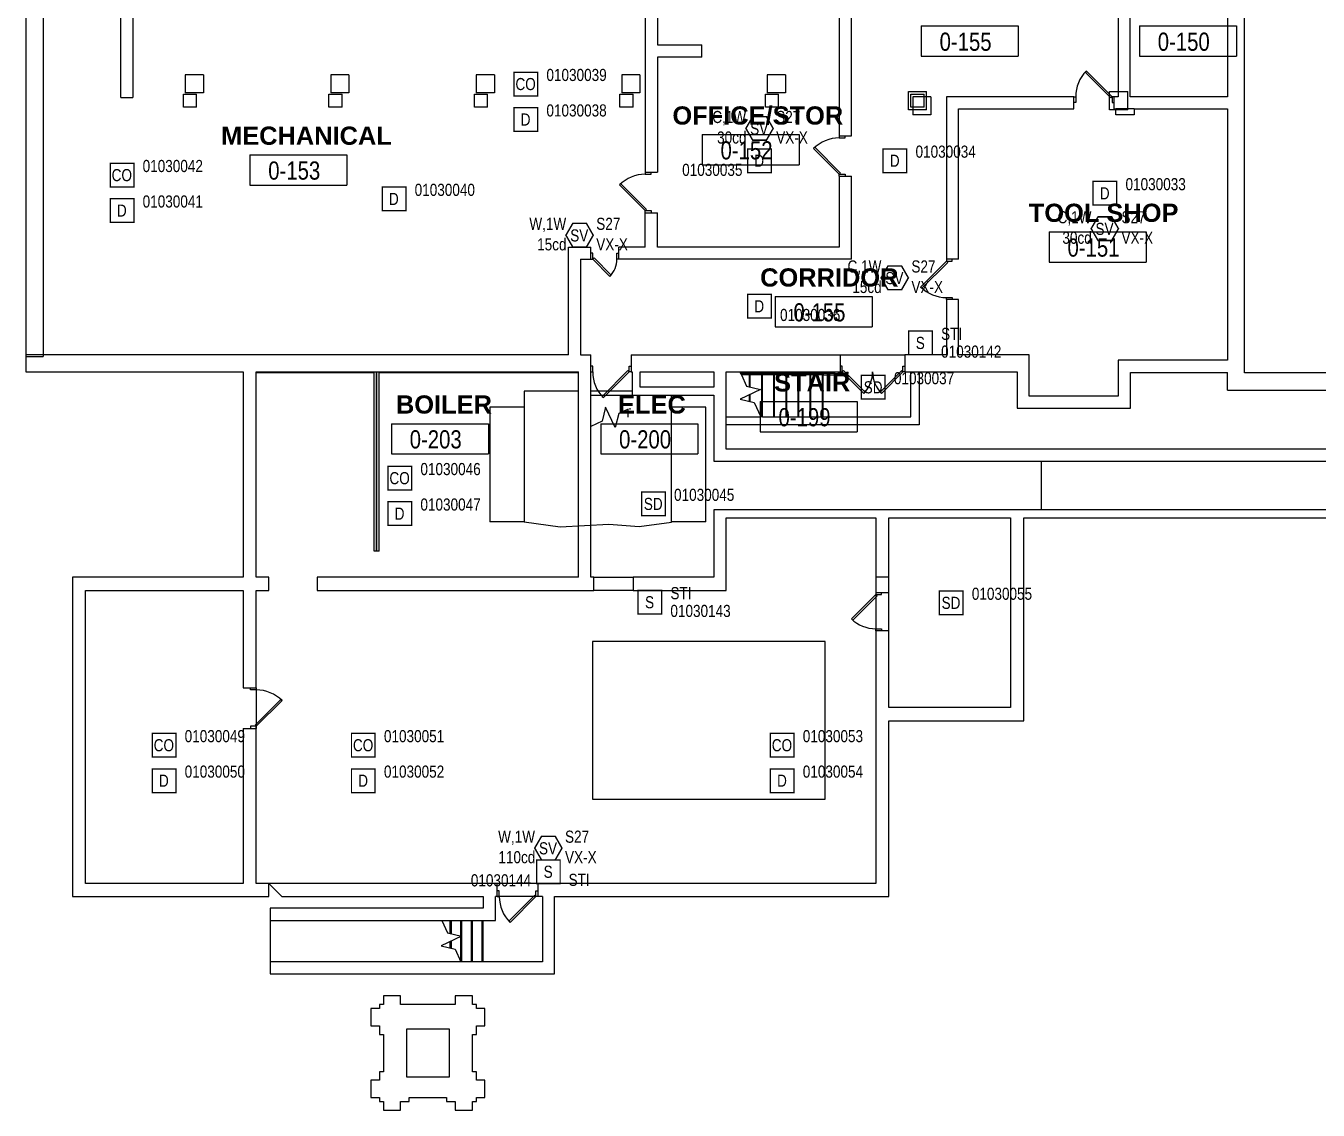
# Model space of a CAD drawing. Header units: inches. Extents: x 3516 to 15434, y -1454 to 5991.
# Drawn here: x 8042 to 9321, y -1314 to -241 of the extents above; entities that cross this region are included whole.
import ezdxf
from ezdxf.enums import TextEntityAlignment as Align

# ---------------------------------------------------------------- set-up
doc = ezdxf.new("R2010")
doc.units = ezdxf.units.IN
doc.header["$LTSCALE"] = 0.25
doc.header["$MEASUREMENT"] = 0
for name, color, linetype in [('BACKGROUND', 8, 'Continuous'), ('CO DETECTOR', 1, 'Continuous'), ('HEAT DETECTOR', 1, 'Continuous'), ('PULL STATION', 1, 'Continuous'), ('SMOKE DETECTOR', 1, 'Continuous'), ('SPEAKER STROBE', 1, 'Continuous')]:
    doc.layers.add(name, color=color, linetype=linetype)
doc.styles.add('Arial', font='arial.ttf', dxfattribs={"width": 0.8})
doc.styles.add('Arial_B_1', font='arialbd.ttf', dxfattribs={"height": 0.09375})

# ---------------------------------------------------------------- blocks, each defined once
blk = doc.blocks.new('SIGA-HRD')
at = {"layer": 'HEAT DETECTOR', "const_width": 1.3}
blk.add_lwpolyline([(-11.5, -11.7), (-11.5, 11.7), (11.9, 11.7), (11.9, -11.7)], close=True, dxfattribs=at)
at = {"layer": 'HEAT DETECTOR', "style": 'Arial', "width": 0.8}
blk.add_text('D', height=12, dxfattribs=at).set_placement((0, 0), align=Align.MIDDLE)
for tag, p in [('ADDRESS', (20.6, 9)), ('ZONE', (20.6, -8.6))]:
    blk.add_attdef(tag, text='', height=12, dxfattribs=at).set_placement(p, align=Align.MIDDLE_LEFT)
blk.add_attdef('SUBSCRIPT', text='', height=12, dxfattribs=at).set_placement((-16.6, -9), align=Align.MIDDLE_RIGHT)
blk = doc.blocks.new('SIGA-278')
at = {"layer": 'PULL STATION', "const_width": 1.3}
blk.add_lwpolyline([(-11.5, -11.7), (-11.5, 11.7), (11.9, 11.7), (11.9, -11.7)], close=True, dxfattribs=at)
at = {"layer": 'PULL STATION', "style": 'Arial', "width": 0.8}
blk.add_text('S', height=12, dxfattribs=at).set_placement((0, 0), align=Align.MIDDLE)
for tag, p in [('ADDRESS', (20.6, 9)), ('ZONE', (20.6, -8.6))]:
    blk.add_attdef(tag, text='', height=12, dxfattribs=at).set_placement(p, align=Align.MIDDLE_LEFT)
blk.add_attdef('SUBSCRIPT', text='', height=12, dxfattribs=at).set_placement((-16.6, -9), align=Align.MIDDLE_RIGHT)
blk = doc.blocks.new('SIGA-COD')
at = {"layer": 'CO DETECTOR', "const_width": 1.3}
blk.add_lwpolyline([(-11.5, -11.7), (-11.5, 11.7), (11.9, 11.7), (11.9, -11.7)], close=True, dxfattribs=at)
at = {"layer": 'CO DETECTOR', "style": 'Arial', "width": 0.8}
blk.add_text('CO', height=12, dxfattribs=at).set_placement((0, 0), align=Align.MIDDLE)
for tag, p in [('ADDRESS', (20.6, 9)), ('ZONE', (20.6, -8.6))]:
    blk.add_attdef(tag, text='', height=12, dxfattribs=at).set_placement(p, align=Align.MIDDLE_LEFT)
blk.add_attdef('SUBSCRIPT', text='', height=12, dxfattribs=at).set_placement((-16.6, -9), align=Align.MIDDLE_RIGHT)
blk = doc.blocks.new('G4-S7VM')
at = {"layer": 'SPEAKER STROBE', "const_width": 1.46}
blk.add_lwpolyline([(13.8, 0.2), (7.1, 11.9), (-6.4, 11.9), (-13.2, 0.2), (-6.4, -11.5), (7.1, -11.5)], close=True, dxfattribs=at)
at = {"layer": 'SPEAKER STROBE', "style": 'Arial', "width": 0.8}
blk.add_text('SV', height=12, dxfattribs=at).set_placement((0, 0), align=Align.MIDDLE)
for tag, p in [('W', (-12.9, 11.5)), ('CANDELA', (-12.6, -8.8)), ('1/2W', (-12.6, -29.2))]:
    blk.add_attdef(tag, text='', height=12, dxfattribs=at).set_placement(p, align=Align.MIDDLE_RIGHT)
for tag, p in [('Speaker_Circuit', (16.8, 11.5)), ('Visual_Circuit', (16.8, -8.8))]:
    blk.add_attdef(tag, text='', height=12, dxfattribs=at).set_placement(p, align=Align.MIDDLE_LEFT)
blk = doc.blocks.new('SIGA-PD')
at = {"layer": 'SMOKE DETECTOR', "const_width": 1.3}
blk.add_lwpolyline([(-11.5, -11.7), (-11.5, 11.7), (11.9, 11.7), (11.9, -11.7)], close=True, dxfattribs=at)
at = {"layer": 'SMOKE DETECTOR', "style": 'Arial', "width": 0.8}
blk.add_text('SD', height=12, dxfattribs=at).set_placement((0, 0), align=Align.MIDDLE)
for tag, p in [('ADDRESS', (20.6, 9)), ('ZONE', (20.6, -8.6))]:
    blk.add_attdef(tag, text='', height=12, dxfattribs=at).set_placement(p, align=Align.MIDDLE_LEFT)
blk.add_attdef('SUBSCRIPT', text='', height=12, dxfattribs=at).set_placement((-16.6, -9), align=Align.MIDDLE_RIGHT)
blk = doc.blocks.new('GC-S7VM')
at = {"layer": 'SPEAKER STROBE', "const_width": 1.46}
blk.add_lwpolyline([(13.8, 0.2), (7.1, 11.9), (-6.4, 11.9), (-13.2, 0.2), (-6.4, -11.5), (7.1, -11.5)], close=True, dxfattribs=at)
at = {"layer": 'SPEAKER STROBE', "style": 'Arial', "width": 0.8}
blk.add_text('SV', height=12, dxfattribs=at).set_placement((0, 0), align=Align.MIDDLE)
for tag, p in [('C', (-12.9, 11.5)), ('CANDELA', (-12.6, -8.8)), ('1/2W', (-12.6, -29.2))]:
    blk.add_attdef(tag, text='', height=12, dxfattribs=at).set_placement(p, align=Align.MIDDLE_RIGHT)
for tag, p in [('Speaker_Circuit', (16.8, 11.5)), ('Visual_Circuit', (16.8, -8.8))]:
    blk.add_attdef(tag, text='', height=12, dxfattribs=at).set_placement(p, align=Align.MIDDLE_LEFT)

msp = doc.modelspace()

# ---------------------------------------------------------------- linework, layer by layer
at = {"layer": 'BACKGROUND'}
for p, q in [((9248.2, -584.4), (9248.2, 104.2)), ((8042.3, -568), (8042.3, -166.5)), ((8059.3, -190.5), (8059.3, -568)), ((8136, -311.8), (8136, -190.5)), ((8148, -190.5), (8148, -311.8)), ((8655, -190.5), (8655, -385.8)), ((8667, -190.5), (8667, -259.8)), ((8847, -190.5), (8847, -349.8)), ((8859, -349.8), (8859, -190.5)), ((9231.2, -190.5), (9231.2, -311)), ((8928.1, -241), (9024.1, -241)), ((8928.1, -241), (8928.1, -271)), ((9024.1, -241), (9024.1, -271)), ((9123, -233), (9123, -311)), ((9135, -311), (9135, -233)), ((9144, -241), (9240, -241)), ((9144, -241), (9144, -271)), ((9240, -241), (9240, -271)), ((8667, -259.8), (8711, -259.8)), ((8711, -271.8), (8711, -259.8)), ((8667, -271.8), (8667, -385.8)), ((8711, -271.8), (8667, -271.8)), ((8928.1, -271), (9024.1, -271)), ((9144, -271), (9240, -271)), ((8217.7, -289.3), (8199.7, -289.3)), ((8199.7, -289.3), (8199.7, -307.3)), ((8217.7, -289.3), (8217.7, -307.3)), ((8361.7, -289.3), (8343.7, -289.3)), ((8343.7, -289.3), (8343.7, -307.3)), ((8361.7, -289.3), (8361.7, -307.3)), ((8505.7, -289.3), (8487.7, -289.3)), ((8487.7, -289.3), (8487.7, -307.3)), ((8505.7, -289.3), (8505.7, -307.3)), ((8649.7, -289.3), (8631.7, -289.3)), ((8631.7, -289.3), (8631.7, -307.3)), ((8649.7, -289.3), (8649.7, -307.3)), ((8793.7, -289.3), (8775.7, -289.3)), ((8775.7, -289.3), (8775.7, -307.3)), ((8793.7, -289.3), (8793.7, -307.3)), ((9090.3, -286.8), (9091.6, -285.6)), ((9115.8, -312.3), (9090.3, -286.8)), ((9091.6, -285.6), (9117, -311)), ((8915.5, -324), (8915.5, -306)), ((8915.5, -306), (8933.5, -306)), ((8933.5, -324), (8933.5, -306)), ((9114.5, -324), (9114.5, -306)), ((9114.5, -306), (9132.5, -306)), ((9132.5, -324), (9132.5, -306)), ((8136, -311.8), (8148, -311.8)), ((8198, -321.5), (8198, -308.5)), ((8198, -308.5), (8211, -308.5)), ((8217.7, -307.3), (8199.7, -307.3)), ((8211, -321.5), (8211, -308.5)), ((8342, -321.5), (8342, -308.5)), ((8342, -308.5), (8355, -308.5)), ((8361.7, -307.3), (8343.7, -307.3)), ((8355, -321.5), (8355, -308.5)), ((8486, -321.5), (8486, -308.5)), ((8486, -308.5), (8499, -308.5)), ((8505.7, -307.3), (8487.7, -307.3)), ((8499, -321.5), (8499, -308.5)), ((8630, -321.5), (8630, -308.5)), ((8630, -308.5), (8643, -308.5)), ((8649.7, -307.3), (8631.7, -307.3)), ((8643, -321.5), (8643, -308.5)), ((8774, -321.5), (8774, -308.5)), ((8774, -308.5), (8787, -308.5)), ((8793.7, -307.3), (8775.7, -307.3)), ((8787, -321.5), (8787, -308.5)), ((8918, -321.5), (8918, -308.5)), ((8918, -308.5), (8931, -308.5)), ((8937.7, -311), (8919.7, -311)), ((8919.7, -311), (8919.7, -329)), ((8931, -321.5), (8931, -308.5)), ((8937.7, -311), (8937.7, -329)), ((8953, -311), (8953, -471.8)), ((9079, -311), (8953, -311)), ((9079, -323), (9079, -311)), ((9079, -311), (9081, -311)), ((9081, -316.8), (9079, -316.8)), ((9081, -311), (9081, -316.8)), ((9117, -311), (9115.8, -312.3)), ((9117, -311), (9117, -316.8)), ((9119, -311), (9117, -311)), ((9117, -316.8), (9119, -316.8)), ((9123, -311), (9119, -311)), ((9119, -323), (9119, -311)), ((9231.2, -311), (9135, -311)), ((8211, -321.5), (8198, -321.5)), ((8355, -321.5), (8342, -321.5)), ((8499, -321.5), (8486, -321.5)), ((8643, -321.5), (8630, -321.5)), ((8787, -321.5), (8774, -321.5)), ((8933.5, -324), (8915.5, -324)), ((8931, -321.5), (8918, -321.5)), ((8937.7, -329), (8919.7, -329)), ((8965, -471.8), (8965, -323)), ((8965, -323), (9079, -323)), ((9132.5, -324), (9114.5, -324)), ((9119, -323), (9120.7, -323)), ((9120.7, -329), (9120.7, -323)), ((9138.7, -323), (9120.7, -323)), ((9138.7, -329), (9120.7, -329)), ((9138.7, -323), (9231.2, -323)), ((9138.7, -323), (9138.7, -329)), ((9231.2, -323), (9231.2, -571.8)), ((8711.3, -348.5), (8807.3, -348.5)), ((8711.3, -348.5), (8711.3, -378.5)), ((8807.3, -348.5), (8807.3, -378.5)), ((8847, -349.8), (8859, -349.8)), ((8847, -349.8), (8847, -351.8)), ((8847, -351.8), (8852.8, -351.8)), ((8852.8, -351.8), (8852.8, -349.8)), ((8263.7, -368.5), (8359.7, -368.5)), ((8263.7, -368.5), (8263.7, -398.5)), ((8359.7, -368.5), (8359.7, -398.5)), ((8822.8, -361.1), (8821.6, -362.3)), ((8821.6, -362.3), (8847, -387.8)), ((8848.3, -386.6), (8822.8, -361.1)), ((8711.3, -378.5), (8807.3, -378.5)), ((8655, -385.8), (8667, -385.8)), ((8655, -385.8), (8655, -387.8)), ((8655, -387.8), (8660.8, -387.8)), ((8660.8, -387.8), (8660.8, -385.8)), ((8847, -387.8), (8848.3, -386.6)), ((8847, -387.8), (8852.8, -387.8)), ((8847, -389.8), (8847, -387.8)), ((8847, -389.8), (8847, -459.8)), ((8847, -389.8), (8859, -389.8)), ((8852.8, -387.8), (8852.8, -389.8)), ((8859, -471.8), (8859, -389.8)), ((8263.7, -398.5), (8359.7, -398.5)), ((8630.8, -397.1), (8629.6, -398.3)), ((8629.6, -398.3), (8655, -423.8)), ((8656.3, -422.6), (8630.8, -397.1)), ((8655, -423.8), (8656.3, -422.6)), ((8655, -423.8), (8660.8, -423.8)), ((8655, -425.8), (8655, -423.8)), ((8655, -459.8), (8655, -425.8)), ((8655, -425.8), (8667, -425.8)), ((8660.8, -423.8), (8660.8, -425.8)), ((8667, -459.8), (8667, -425.8)), ((9054.7, -444.8), (9150.7, -444.8)), ((9054.7, -444.8), (9054.7, -474.8)), ((9150.7, -444.8), (9150.7, -474.8)), ((8579, -566.4), (8579, -459.8)), ((8579, -459.8), (8601, -459.8)), ((8601, -471.8), (8601, -459.8)), ((8655, -459.8), (8629, -459.8)), ((8629, -471.8), (8629, -459.8)), ((8847, -459.8), (8667, -459.8)), ((8591, -471.8), (8591, -566.4)), ((8591, -471.8), (8601, -471.8)), ((8603, -466), (8601, -466)), ((8601, -471.8), (8603, -471.8)), ((8603, -471.8), (8603, -466)), ((8603, -471.8), (8604.3, -470.6)), ((8620, -488.8), (8603, -471.8)), ((8604.3, -470.6), (8621.2, -487.5)), ((8627, -466), (8629, -466)), ((8627, -471.8), (8627, -466)), ((8629, -471.8), (8627, -471.8)), ((8859, -471.8), (8629, -471.8)), ((8965, -471.8), (8953, -471.8)), ((8953, -471.8), (8953, -473.8)), ((8958.8, -473.8), (8958.8, -471.8)), ((8927.6, -499.3), (8953, -473.8)), ((8954.3, -475), (8928.8, -500.5)), ((8953, -473.8), (8958.8, -473.8)), ((8953, -473.8), (8954.3, -475)), ((9054.7, -474.8), (9150.7, -474.8)), ((8621.2, -487.5), (8620, -488.8)), ((8783.5, -508.8), (8879.5, -508.8)), ((8783.5, -508.8), (8783.5, -538.8)), ((8879.5, -508.8), (8879.5, -538.8)), ((8928.8, -500.5), (8927.6, -499.3)), ((8953, -509.8), (8958.8, -509.8)), ((8953, -511.8), (8953, -509.8)), ((8958.8, -509.8), (8958.8, -511.8)), ((8953, -511.8), (8953, -566.4)), ((8965, -511.8), (8953, -511.8)), ((8965, -566.4), (8965, -511.8)), ((8783.5, -538.8), (8879.5, -538.8)), ((8579, -566.4), (8042, -566.4)), ((8042, -566.4), (8042, -583.4)), ((8042.3, -568), (8059.3, -568)), ((8591, -566.4), (8601, -566.4)), ((8601, -786.6), (8601, -566.4)), ((8641, -566.4), (8848, -566.4)), ((8641, -566.4), (8641, -583.4)), ((8848, -566.4), (8848, -583.4)), ((8848, -566.4), (8912, -566.4)), ((8953, -566.4), (8912, -566.4)), ((8912, -566.4), (8912, -583.4)), ((9035.1, -566.4), (8965, -566.4)), ((9035.1, -607.4), (9035.1, -566.4)), ((9123.1, -571.8), (9123.1, -607.4)), ((9231.2, -571.8), (9123.1, -571.8)), ((8042, -583.4), (8257.1, -583.4)), ((8257.1, -583.4), (8257.1, -786.6)), ((8270.1, -786.6), (8270.1, -583.4)), ((8270.1, -583.4), (8589, -583.4)), ((8386.8, -584.4), (8270.1, -584.4)), ((8386.8, -760.8), (8386.8, -583.4)), ((8389.2, -760.8), (8389.2, -583.4)), ((8389.5, -760.8), (8389.5, -583.4)), ((8391.8, -760.8), (8391.8, -583.4)), ((8589, -584.4), (8391.8, -584.4)), ((8589, -786.6), (8589, -583.4)), ((8603, -577.6), (8601, -577.6)), ((8601, -583.4), (8603, -583.4)), ((8603, -583.4), (8603, -577.6)), ((8637.8, -582.1), (8612.3, -607.6)), ((8613.6, -608.8), (8639, -583.4)), ((8639, -583.4), (8637.8, -582.1)), ((8639, -577.6), (8641, -577.6)), ((8639, -583.4), (8639, -577.6)), ((8641, -583.4), (8639, -583.4)), ((8641, -583.4), (8642, -583.4)), ((8642, -583.4), (8642, -606.3)), ((8650, -583.4), (8723, -583.4)), ((8650, -598.3), (8650, -583.4)), ((8723, -583.4), (8723, -598.3)), ((8735, -659.8), (8735, -583.4)), ((8735, -583.4), (8848, -583.4)), ((8748.7, -583.4), (8749.4, -584.9)), ((8749.4, -584.9), (8750.1, -586.4)), ((8831, -584.9), (8749.4, -584.9)), ((8750.1, -586.4), (8755.2, -597.4)), ((8831, -586.4), (8750.1, -586.4)), ((8758.3, -584.9), (8758.3, -583.4)), ((8758.3, -598.2), (8758.3, -586.4)), ((8759, -584.9), (8759, -583.4)), ((8759, -598.4), (8759, -586.4)), ((8770.3, -584.9), (8770.3, -583.4)), ((8770.3, -627.8), (8770.3, -586.4)), ((8771, -584.9), (8771, -583.4)), ((8771, -627.8), (8771, -586.4)), ((8782.3, -584.9), (8782.3, -583.4)), ((8782.3, -627.8), (8782.3, -586.4)), ((8783, -584.9), (8783, -583.4)), ((8783, -627.8), (8783, -586.4)), ((8794.3, -584.9), (8794.3, -583.4)), ((8794.3, -627.8), (8794.3, -586.4)), ((8795, -584.9), (8795, -583.4)), ((8795, -627.8), (8795, -586.4)), ((8806.3, -584.9), (8806.3, -583.4)), ((8806.3, -627.8), (8806.3, -586.4)), ((8807, -584.9), (8807, -583.4)), ((8807, -627.8), (8807, -586.4)), ((8818.3, -584.9), (8818.3, -583.4)), ((8818.3, -627.8), (8818.3, -586.4)), ((8819, -584.9), (8819, -583.4)), ((8819, -627.8), (8819, -586.4)), ((8830.3, -584.9), (8830.3, -583.4)), ((8830.3, -627.8), (8830.3, -586.4)), ((8831, -584.9), (8831, -583.4)), ((8831, -584.9), (8831, -585.1)), ((8843.1, -584.9), (8831, -584.9)), ((8831, -586.2), (8831, -586.4)), ((8831, -627.8), (8831, -586.4)), ((8831, -586.4), (8843.1, -586.4)), ((8853, -584.9), (8845.5, -584.9)), ((8845.5, -586.4), (8853, -586.4)), ((8850, -577.6), (8848, -577.6)), ((8848, -583.4), (8850, -583.4)), ((8850, -583.4), (8850, -577.6)), ((8850, -583.4), (8851.3, -582.1)), ((8871.2, -604.6), (8850, -583.4)), ((8851.3, -582.1), (8872.5, -603.3)), ((8853, -584.9), (8853, -585.6)), ((8853.5, -584.9), (8853, -584.9)), ((8853, -586.4), (8853, -584.9)), ((8853, -585.6), (8853, -586.4)), ((8853, -586.4), (8853.5, -586.4)), ((8854.3, -583.6), (8854.3, -584.1)), ((8854.3, -583.6), (8854.3, -583.6)), ((8854.3, -583.6), (8855.8, -583.6)), ((8855.8, -583.6), (8855.7, -583.6)), ((8855.8, -584.1), (8855.8, -583.6)), ((8908.8, -582.1), (8887.6, -603.3)), ((8888.8, -604.6), (8910, -583.4)), ((8910, -583.4), (8908.8, -582.1)), ((8910, -577.6), (8912, -577.6)), ((8910, -583.4), (8910, -577.6)), ((8912, -583.4), (8910, -583.4)), ((8912, -583.4), (9023.1, -583.4)), ((8918, -627.8), (8918, -583.4)), ((8926, -583.4), (8926, -635.8)), ((9023.1, -583.4), (9023.1, -619.4)), ((9135.1, -619.4), (9135.1, -583.8)), ((9135.1, -583.8), (9231.2, -583.8)), ((9231.2, -601.4), (9231.2, -583.8)), ((10242.2, -584.4), (9248.2, -584.4)), ((8723, -598.3), (8650, -598.3)), ((8769.2, -600.8), (8748.8, -610.3)), ((8755.2, -597.4), (8769.2, -600.8)), ((8589, -602.3), (8535.3, -602.3)), ((8535.3, -602.3), (8535.3, -671.8)), ((8642, -602.3), (8601, -602.3)), ((8601, -606.3), (8642, -606.3)), ((8612.3, -607.6), (8613.6, -608.8)), ((8642, -606.3), (8723, -606.3)), ((8681.1, -671.8), (8681.1, -606.3)), ((8723, -606.3), (8723, -671.8)), ((8748.8, -610.3), (8762.8, -613.7)), ((8758.3, -612.6), (8758.3, -605.9)), ((8759, -612.8), (8759, -605.6)), ((8762.8, -613.7), (8769.4, -627.8)), ((8768.7, -612.6), (8864.7, -612.6)), ((8768.7, -612.6), (8768.7, -642.6)), ((8864.7, -612.6), (8864.7, -642.6)), ((8872.5, -603.3), (8871.2, -604.6)), ((8887.6, -603.3), (8888.8, -604.6)), ((9123.1, -607.4), (9035.1, -607.4)), ((9231.2, -601.4), (10242.2, -601.4)), ((8501.3, -618.2), (8501.3, -731.8)), ((8535.3, -618.2), (8501.3, -618.2)), ((8615.8, -618.1), (8612.4, -632.1)), ((8625.3, -638.5), (8615.8, -618.1)), ((8628.7, -624.5), (8625.3, -638.5)), ((8638, -620.1), (8628.7, -624.5)), ((8638, -628.3), (8638, -620.1)), ((8640, -620.6), (8640, -619.2)), ((8715.1, -618.2), (8681.1, -618.2)), ((8715.1, -731.8), (8715.1, -618.2)), ((9023.1, -619.4), (9135.1, -619.4)), ((8403.8, -634.6), (8499.8, -634.6)), ((8403.8, -634.6), (8403.8, -664.6)), ((8499.8, -634.6), (8499.8, -664.6)), ((8612.4, -632.1), (8601, -637.4)), ((8610.9, -634.6), (8706.9, -634.6)), ((8610.9, -634.6), (8610.9, -664.6)), ((8706.9, -634.6), (8706.9, -664.6)), ((8735, -627.8), (8769.4, -627.8)), ((8926, -635.8), (8735, -635.8)), ((8771, -627.8), (8769.4, -627.8)), ((8771, -627.8), (8918, -627.8)), ((8768.7, -642.6), (8864.7, -642.6)), ((8403.8, -664.6), (8499.8, -664.6)), ((8610.9, -664.6), (8706.9, -664.6)), ((10288.2, -659.8), (8735, -659.8)), ((8535.3, -671.8), (8535.3, -731.8)), ((8681.1, -731.9), (8681.1, -671.8)), ((8723, -671.8), (10300.2, -671.8)), ((9047, -719.8), (9047, -671.8)), ((10343.2, -719.8), (8723, -719.8)), ((8723, -719.8), (8723, -786.6)), ((8735, -727.8), (8883.1, -727.8)), ((8735, -799.6), (8735, -727.8)), ((8883.1, -727.8), (8883.1, -1089.6)), ((8896.1, -915.6), (8896.1, -727.8)), ((8896.1, -727.8), (9016.6, -727.8)), ((9016.6, -727.8), (9016.6, -915.6)), ((9029.6, -727.8), (10355.2, -727.8)), ((9029.6, -928.6), (9029.6, -727.8)), ((8535.3, -731.8), (8501.3, -731.8)), ((8535.3, -731.8), (8570.9, -736.6)), ((8570.9, -736.6), (8619, -734.1)), ((8619, -734.1), (8649, -736.2)), ((8649, -736.2), (8681.1, -731.9)), ((8715.1, -731.8), (8681.1, -731.8)), ((8391.8, -760.8), (8386.8, -760.8)), ((8088.1, -786.6), (8088.1, -1102.6)), ((8257.1, -786.6), (8088.1, -786.6)), ((8282.6, -786.6), (8270.1, -786.6)), ((8282.6, -799.6), (8282.6, -786.6)), ((8589, -786.6), (8330.4, -786.6)), ((8330.4, -786.6), (8330.4, -799.6)), ((8604.2, -786.6), (8601, -786.6)), ((8604.2, -799.6), (8604.2, -786.6)), ((8604.2, -786.6), (8643.2, -786.6)), ((8723, -786.6), (8643.2, -786.6)), ((8643.2, -786.6), (8643.2, -799.6)), ((8896.1, -786.6), (8883.1, -786.6)), ((8101.1, -1089.6), (8101.1, -799.6)), ((8101.1, -799.6), (8257.1, -799.6)), ((8257.1, -799.6), (8257.1, -896.1)), ((8270.1, -896.1), (8270.1, -799.6)), ((8270.1, -799.6), (8282.6, -799.6)), ((8330.4, -799.6), (8604.2, -799.6)), ((8643.2, -799.6), (8604.2, -799.6)), ((8643.2, -799.6), (8735, -799.6)), ((8859.1, -827.7), (8883.1, -803.6)), ((8884.4, -804.9), (8860.3, -828.9)), ((8883.1, -801.6), (8896.1, -801.6)), ((8883.1, -801.6), (8883.1, -803.6)), ((8883.1, -803.6), (8888.9, -803.6)), ((8883.1, -803.6), (8884.4, -804.9)), ((8888.9, -803.6), (8888.9, -801.6)), ((8860.3, -828.9), (8859.1, -827.7)), ((8883.1, -837.6), (8888.9, -837.6)), ((8883.1, -839.6), (8883.1, -837.6)), ((8896.1, -839.6), (8883.1, -839.6)), ((8888.9, -837.6), (8888.9, -839.6)), ((8832.9, -850.3), (8602.9, -850.3)), ((8602.9, -850.3), (8602.9, -1006.3)), ((8832.9, -1006.3), (8832.9, -850.3)), ((8257.1, -896.1), (8270.1, -896.1)), ((8264.4, -898.1), (8264.4, -896.1)), ((8270.1, -898.1), (8264.4, -898.1)), ((8268.9, -932.9), (8294.4, -907.4)), ((8270.1, -896.1), (8270.1, -898.1)), ((8270.1, -896.1), (8270.1, -936.1)), ((8294.4, -907.4), (8295.6, -908.7)), ((8295.6, -908.7), (8270.1, -934.1)), ((9016.6, -915.6), (8896.1, -915.6)), ((8270.1, -934.1), (8268.9, -932.9)), ((8896.1, -1102.6), (8896.1, -928.6)), ((8896.1, -928.6), (9029.6, -928.6)), ((8257.1, -936.1), (8257.1, -1089.6)), ((8257.1, -936.1), (8270.1, -936.1)), ((8264.4, -934.1), (8264.4, -936.1)), ((8270.1, -934.1), (8264.4, -934.1)), ((8270.1, -936.1), (8270.1, -934.1)), ((8270.1, -1089.6), (8270.1, -936.1)), ((8602.9, -1006.3), (8832.9, -1006.3)), ((8257.1, -1089.6), (8101.1, -1089.6)), ((8883.1, -1089.6), (8270.1, -1089.6)), ((8282.4, -1089.6), (8295.4, -1102.6)), ((8282.6, -1102.6), (8282.6, -1089.6)), ((8508.6, -1102.6), (8508.6, -1089.6)), ((8510.6, -1096.9), (8508.6, -1096.9)), ((8510.6, -1102.6), (8510.6, -1096.9)), ((8546.6, -1096.9), (8548.6, -1096.9)), ((8546.6, -1102.6), (8546.6, -1096.9)), ((8548.6, -1089.6), (8548.6, -1102.6)), ((8088.1, -1102.6), (8282.6, -1102.6)), ((8295.4, -1102.6), (8494.7, -1102.6)), ((8494.7, -1102.6), (8494.7, -1114.1)), ((8553.2, -1102.6), (8506.7, -1102.6)), ((8506.7, -1126.1), (8506.7, -1102.6)), ((8508.6, -1102.6), (8510.6, -1102.6)), ((8545.4, -1101.4), (8519.9, -1126.9)), ((8521.2, -1128.1), (8546.6, -1102.6)), ((8546.6, -1102.6), (8545.4, -1101.4)), ((8548.6, -1102.6), (8546.6, -1102.6)), ((8553.2, -1102.6), (8553.2, -1167.1)), ((8565.2, -1179.1), (8565.2, -1102.6)), ((8565.2, -1102.6), (8896.1, -1102.6)), ((8494.7, -1114.1), (8283.9, -1114.1)), ((8283.9, -1114.1), (8283.9, -1126.1)), ((8283.9, -1126.1), (8283.9, -1167.1)), ((8283.9, -1126.1), (8506.7, -1126.1)), ((8453.6, -1126.1), (8459.3, -1138.4)), ((8462.1, -1139.1), (8462.1, -1126.1)), ((8463.1, -1139.3), (8463.1, -1126.1)), ((8472.6, -1141.6), (8472.6, -1126.1)), ((8473.6, -1167), (8473.6, -1126.1)), ((8483.1, -1167), (8483.1, -1126.1)), ((8484.1, -1167), (8484.1, -1126.1)), ((8493.6, -1167), (8493.6, -1126.1)), ((8494.6, -1167), (8494.6, -1126.1)), ((8519.9, -1126.9), (8521.2, -1128.1)), ((8473.3, -1141.8), (8452.9, -1151.3)), ((8459.3, -1138.4), (8473.3, -1141.8)), ((8462.1, -1153.6), (8462.1, -1147)), ((8463.1, -1153.8), (8463.1, -1146.6)), ((8472.6, -1166.9), (8472.6, -1142.1)), ((8452.9, -1151.3), (8466.9, -1154.7)), ((8466.9, -1154.7), (8472.6, -1167)), ((8553.2, -1167.1), (8283.9, -1167.1)), ((8283.9, -1167.1), (8283.9, -1179.1)), ((8473.6, -1167), (8472.6, -1167)), ((8484.1, -1167), (8473.6, -1167)), ((8494.6, -1167), (8484.1, -1167)), ((8283.9, -1179.1), (8565.2, -1179.1)), ((8412.9, -1200.9), (8395.9, -1200.9)), ((8395.9, -1200.9), (8395.9, -1209.4)), ((8412.9, -1209.4), (8412.9, -1200.9)), ((8483.9, -1200.9), (8466.9, -1200.9)), ((8466.9, -1200.9), (8466.9, -1209.4)), ((8483.9, -1209.4), (8483.9, -1200.9)), ((8391.9, -1213.4), (8383.4, -1213.4)), ((8383.4, -1213.4), (8383.4, -1230.4)), ((8395.9, -1209.4), (8391.9, -1209.4)), ((8391.9, -1209.4), (8391.9, -1213.4)), ((8466.9, -1209.4), (8412.9, -1209.4)), ((8487.9, -1209.4), (8483.9, -1209.4)), ((8487.9, -1213.4), (8487.9, -1209.4)), ((8496.4, -1213.4), (8487.9, -1213.4)), ((8496.4, -1230.4), (8496.4, -1213.4)), ((8383.4, -1230.4), (8391.9, -1230.4)), ((8391.9, -1230.4), (8391.9, -1238.9)), ((8391.9, -1238.9), (8395.9, -1238.9)), ((8395.9, -1238.9), (8395.9, -1275.9)), ((8418.9, -1233.4), (8460.9, -1233.4)), ((8418.9, -1281.4), (8418.9, -1233.4)), ((8460.9, -1233.4), (8460.9, -1281.4)), ((8483.9, -1275.9), (8483.9, -1238.9)), ((8483.9, -1238.9), (8487.9, -1238.9)), ((8487.9, -1238.9), (8487.9, -1230.4)), ((8487.9, -1230.4), (8496.4, -1230.4)), ((8395.9, -1275.9), (8391.9, -1275.9)), ((8391.9, -1275.9), (8391.9, -1284.4)), ((8487.9, -1275.9), (8483.9, -1275.9)), ((8487.9, -1280.4), (8487.9, -1275.9)), ((8391.9, -1284.4), (8383.4, -1284.4)), ((8383.4, -1284.4), (8383.4, -1301.4)), ((8460.9, -1281.4), (8418.9, -1281.4)), ((8487.9, -1284.4), (8487.9, -1280.4)), ((8496.4, -1284.4), (8487.9, -1284.4)), ((8496.4, -1301.4), (8496.4, -1284.4)), ((8383.4, -1301.4), (8391.9, -1301.4)), ((8391.9, -1301.4), (8391.9, -1305.4)), ((8421.4, -1305.4), (8421.4, -1301.4)), ((8421.4, -1301.4), (8458.4, -1301.4)), ((8458.4, -1301.4), (8458.4, -1305.4)), ((8487.9, -1305.4), (8487.9, -1301.4)), ((8487.9, -1301.4), (8496.4, -1301.4)), ((8391.9, -1305.4), (8395.9, -1305.4)), ((8395.9, -1305.4), (8395.9, -1313.9)), ((8395.9, -1313.9), (8412.9, -1313.9)), ((8412.9, -1313.9), (8412.9, -1305.4)), ((8412.9, -1305.4), (8421.4, -1305.4)), ((8458.4, -1305.4), (8466.9, -1305.4)), ((8466.9, -1305.4), (8466.9, -1313.9)), ((8466.9, -1313.9), (8483.9, -1313.9)), ((8483.9, -1313.9), (8483.9, -1305.4)), ((8483.9, -1305.4), (8487.9, -1305.4))]:
    msp.add_line(p, q, dxfattribs=at)
at = {"layer": 'BACKGROUND', "flags": 128}
for points in [[(8831, -585.1), (8831, -585.3), (8831, -585.4), (8831, -585.6)], [(8831, -585.6), (8831, -585.8), (8831, -586), (8831, -586.1), (8831, -586.2)], [(8843.1, -584.9), (8843.2, -584.9), (8843.4, -584.9), (8843.6, -584.9), (8843.8, -584.9), (8844, -584.9), (8844.2, -584.9), (8844.4, -584.9), (8844.6, -584.9), (8844.8, -584.9), (8845, -584.9), (8845.1, -584.9), (8845.3, -584.9), (8845.5, -584.9)], [(8843.1, -584.9), (8843.1, -584.9), (8843.2, -585), (8843.3, -585.1), (8843.4, -585.2), (8843.4, -585.4), (8843.4, -585.6)], [(8843.4, -585.6), (8843.4, -585.8), (8843.4, -586), (8843.3, -586.1), (8843.2, -586.3), (8843.1, -586.3), (8843.1, -586.4)], [(8845.5, -586.4), (8845.3, -586.4), (8845.1, -586.4), (8844.9, -586.4), (8844.7, -586.4), (8844.5, -586.4), (8844.3, -586.4), (8844.1, -586.4), (8843.9, -586.4), (8843.7, -586.4), (8843.5, -586.4), (8843.3, -586.4), (8843.2, -586.4), (8843.1, -586.4)], [(8853.5, -586.4), (8853.6, -586.4), (8853.7, -586.4), (8853.8, -586.4), (8853.9, -586.3), (8854, -586.3), (8854.1, -586.3), (8854.1, -586.3), (8854.2, -586.3), (8854.3, -586.2), (8854.4, -586.2), (8854.5, -586.2), (8854.6, -586.1), (8854.6, -586.1), (8854.7, -586), (8854.8, -586), (8854.9, -585.9), (8854.9, -585.9), (8855, -585.8), (8855.1, -585.7), (8855.1, -585.7), (8855.2, -585.6), (8855.2, -585.6), (8855.3, -585.5), (8855.4, -585.4), (8855.4, -585.3), (8855.5, -585.3), (8855.5, -585.2), (8855.5, -585.1), (8855.6, -585), (8855.6, -584.9), (8855.6, -584.8), (8855.7, -584.8), (8855.7, -584.7), (8855.7, -584.6), (8855.7, -584.5), (8855.7, -584.4), (8855.8, -584.3), (8855.8, -584.2), (8855.8, -584.1), (8855.8, -584.1)], [(8854.3, -584.1), (8854.3, -584.1), (8854.3, -584.2), (8854.3, -584.2), (8854.3, -584.2), (8854.3, -584.3), (8854.2, -584.3), (8854.2, -584.3), (8854.2, -584.4), (8854.2, -584.4), (8854.2, -584.4), (8854.2, -584.4), (8854.2, -584.5), (8854.2, -584.5), (8854.2, -584.5), (8854.1, -584.5), (8854.1, -584.6), (8854.1, -584.6), (8854.1, -584.6), (8854.1, -584.6), (8854, -584.7), (8854, -584.7), (8854, -584.7), (8854, -584.7), (8853.9, -584.7), (8853.9, -584.7), (8853.9, -584.8), (8853.9, -584.8), (8853.8, -584.8), (8853.8, -584.8), (8853.8, -584.8), (8853.8, -584.8), (8853.7, -584.8), (8853.7, -584.8), (8853.7, -584.9), (8853.6, -584.9), (8853.6, -584.9), (8853.6, -584.9), (8853.6, -584.9), (8853.5, -584.9), (8853.5, -584.9)]]:
    msp.add_lwpolyline(points, dxfattribs=at)
at = {"layer": 'BACKGROUND'}
for centre, radius, start, end in [((9117, -311), 36, 135, 180), ((8847, -387.8), 36, 90, 135), ((8655, -423.8), 36, 90, 135), ((8603, -471.8), 24, 315, 0), ((8953, -473.8), 36, 225, 270), ((8639, -583.4), 36, 180, 225), ((8850, -583.4), 30, 315, 0), ((8910, -583.4), 30, 180, 225), ((8883.1, -803.6), 34, 225, 270), ((8270.1, -934.1), 36, 45, 90), ((8546.6, -1102.6), 36, 180, 225)]:
    msp.add_arc(centre, radius, start, end, dxfattribs=at)

# ---------------------------------------------------------------- block references
at = {"layer": 'CO DETECTOR'}
for p, values in [((8536.6, -298.5), {'ADDRESS': '01030039'}), ((8137, -388.6), {'ADDRESS': '01030042'}), ((8411.9, -688.5), {'ADDRESS': '01030046'}), ((8178.6, -952.8), {'ADDRESS': '01030049'}), ((8375.8, -952.8), {'ADDRESS': '01030051'}), ((8790.3, -952.8), {'ADDRESS': '01030053'})]:
    msp.add_blockref('SIGA-COD', p, dxfattribs=at).add_auto_attribs(values)
at = {"layer": 'HEAT DETECTOR'}
for p, values in [((8536.6, -333.6), {'ADDRESS': '01030038'}), ((8767.8, -374.4), {'SUBSCRIPT': '01030035'}), ((8901.9, -374.4), {'ADDRESS': '01030034'}), ((9109.7, -406.6), {'ADDRESS': '01030033'}), ((8137, -423.7), {'ADDRESS': '01030041'}), ((8406.2, -412.2), {'ADDRESS': '01030040'}), ((8767.8, -518.4), {'ZONE': '01030036'}), ((8411.9, -723.6), {'ADDRESS': '01030047'}), ((8178.6, -987.9), {'ADDRESS': '01030050'}), ((8375.8, -987.9), {'ADDRESS': '01030052'}), ((8790.3, -987.9), {'ADDRESS': '01030054'})]:
    msp.add_blockref('SIGA-HRD', p, dxfattribs=at).add_auto_attribs(values)
at = {"layer": 'PULL STATION'}
for p, values in [((8927.2, -554.7), {'ADDRESS': 'STI', 'ZONE': '01030142'}), ((8659.3, -811.3), {'ADDRESS': 'STI', 'ZONE': '01030143'})]:
    msp.add_blockref('SIGA-278', p, dxfattribs=at).add_auto_attribs(values)
ref = msp.add_blockref('SIGA-278', (8558.9, -1078), dxfattribs=at)
ref.add_attrib('ADDRESS', 'STI', dxfattribs={"height": 12, "style": 'Arial', "width": 0.8}).set_placement((8579.1, -1086), align=Align.MIDDLE_LEFT)
ref.add_attrib('ZONE', '01030144', dxfattribs={"height": 12, "style": 'Arial', "width": 0.8}).set_placement((8482.4, -1086.5), align=Align.MIDDLE_LEFT)
at = {"layer": 'SMOKE DETECTOR'}
for p, values in [((8880.5, -598.6), {'ADDRESS': '01030037'}), ((8662.9, -714), {'ADDRESS': '01030045'}), ((8957.6, -811.9), {'ADDRESS': '01030055'})]:
    msp.add_blockref('SIGA-PD', p, dxfattribs=at).add_auto_attribs(values)
at = {"layer": 'SPEAKER STROBE'}
for name, p, values in [('GC-S7VM', (8767.8, -342.6), {'C': 'C,1W', 'Speaker_Circuit': 'S27', 'Visual_Circuit': 'VX-X', 'CANDELA': '30cd'}), ('G4-S7VM', (8589.7, -448.3), {'W': 'W,1W', 'Speaker_Circuit': 'S27', 'Visual_Circuit': 'VX-X', 'CANDELA': '15cd'}), ('GC-S7VM', (9109.5, -441.8), {'C': 'C,1W', 'Speaker_Circuit': 'S27', 'Visual_Circuit': 'VX-X', 'CANDELA': '30cd'}), ('GC-S7VM', (8901.6, -490.5), {'C': 'C,1W', 'Speaker_Circuit': 'S27', 'Visual_Circuit': 'VX-X', 'CANDELA': '15cd'}), ('G4-S7VM', (8558.8, -1054.8), {'W': 'W,1W', 'Speaker_Circuit': 'S27', 'Visual_Circuit': 'VX-X', 'CANDELA': '110cd'})]:
    msp.add_blockref(name, p, dxfattribs=at).add_auto_attribs(values)

# ---------------------------------------------------------------- texts
at = {"layer": 'BACKGROUND', "char_height": 18, "attachment_point": 1}
for s, insert, width, style in [('0-155', (8946.3, -247.6), 70.357, 'Arial'), ('0-150', (9162.2, -247.6), 70.357, 'Arial'), ('OFFICE/STOR', (8681.9, -320.6), 187.072, 'Arial_B_1'), ('MECHANICAL', (8235.2, -340.6), 184.891, 'Arial_B_1'), ('0-152', (8729.5, -355.1), 70.357, 'Arial'), ('0-153', (8281.9, -375.1), 70.357, 'Arial'), ('TOOL SHOP', (9034.6, -416.9), 164.711, 'Arial_B_1'), ('0-151', (9072.9, -451.3), 70.357, 'Arial'), ('CORRIDOR', (8768.7, -480.9), 151.621, 'Arial_B_1'), ('0-155', (8801.7, -515.4), 70.357, 'Arial'), ('STAIR', (8782.5, -584.7), 82.355, 'Arial_B_1'), ('BOILER', (8408.3, -606.6), 104.717, 'Arial_B_1'), ('ELEC', (8628.1, -606.6), 74.174, 'Arial_B_1'), ('0-199', (8786.9, -619.2), 70.357, 'Arial'), ('0-203', (8421.9, -641.1), 70.357, 'Arial'), ('0-200', (8629.1, -641.1), 70.357, 'Arial')]:
    msp.add_mtext(s, dxfattribs=dict(at, insert=insert, width=width, style=style))

doc.saveas('drawing.dxf')
